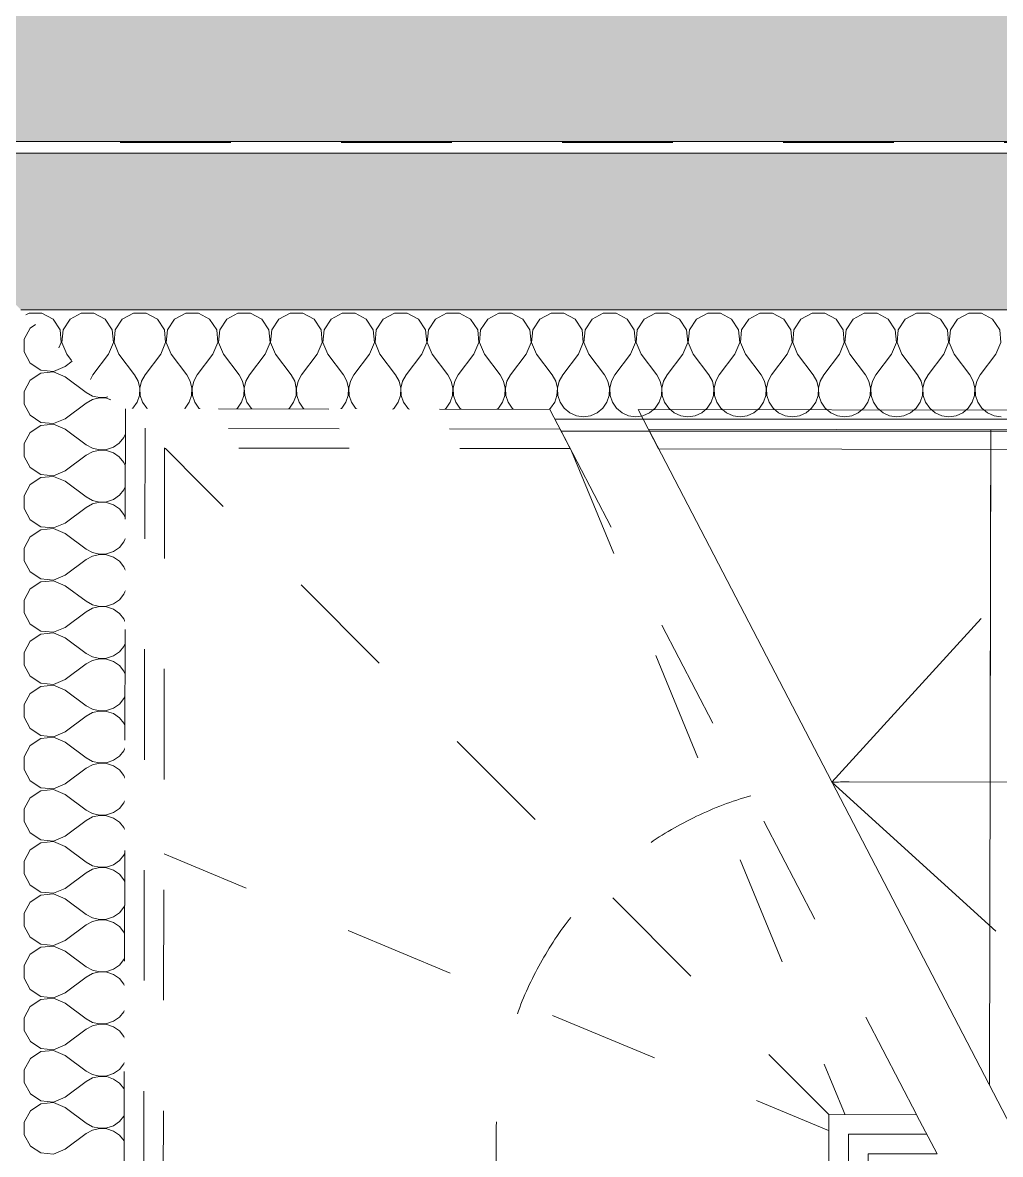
# Model space of a CAD drawing. Header units: millimetres. Extents: x 318905 to 439572, y -5133 to 105868.
# Drawn here: x 361551 to 362800, y 58149 to 59595 of the extents above; entities that cross this region are included whole.
import ezdxf

# ---------------------------------------------------------------- set-up
doc = ezdxf.new("R2010")
doc.units = ezdxf.units.MM
doc.header["$MEASUREMENT"] = 0
doc.linetypes.add('Traits', pattern=[282.222223, 141.111112, -141.111112])
doc.linetypes.add('Wipeout_Contour', pattern=[1000, 0, -1000])
for name, color, linetype, lineweight in [('2D - Dessins placés (Géomètre)_Stylo_No__2', 8, 'Continuous', 5), ('INTI_Escaliers_et_ascenseurs_Stylo_No__1', 7, 'Continuous', 5), ('Murs ext - Périphériques_Stylo_No__1', 7, 'Continuous', 5)]:
    doc.layers.add(name, color=color, linetype=linetype, lineweight=lineweight)
for name, color, linetype, lineweight, true_color in [('2D - Dessins placés (Géomètre)_Stylo_No__241', 7, 'Continuous', 5, 0x4d4d4d), ('2D - Dessins placés (Géomètre)_Stylo_No__253', 7, 'Continuous', 13, 0xb6d398), ('Murs ext - Périphériques_Stylo_No__67', 7, 'Continuous', 15, 0x6a6a6a), ('Murs ext - Périphériques_Stylo_No__87', 7, 'Continuous', 13, 0x6a6a6a)]:
    doc.layers.add(name, color=color, linetype=linetype, lineweight=lineweight, true_color=true_color)
doc.layers.add('INTI_Escaliers_et_ascenseurs', color=7, linetype='Continuous')

# ---------------------------------------------------------------- blocks, each defined once
blk = doc.blocks.new('*X19')
at = {"layer": 'Murs ext - Périphériques_Stylo_No__1', "linetype": 'Continuous'}
for p, q in [((361559.6, 59224.1), (361555.5, 59221.9)), ((361575.9, 59224.1), (361559.6, 59224.1)), ((361590.2, 59216.4), (361575.9, 59224.1)), ((361599.2, 59202.9), (361590.2, 59216.4)), ((361612, 59216.4), (361603, 59202.9)), ((361626.3, 59224.1), (361612, 59216.4)), ((361642.5, 59224.1), (361626.3, 59224.1)), ((361656.8, 59216.4), (361642.5, 59224.1)), ((361665.8, 59202.9), (361656.8, 59216.4)), ((361678.6, 59216.4), (361669.6, 59202.9)), ((361692.9, 59224.1), (361678.6, 59216.4)), ((361709.2, 59224.1), (361692.9, 59224.1)), ((361723.5, 59216.4), (361709.2, 59224.1)), ((361732.5, 59202.9), (361723.5, 59216.4)), ((361745.3, 59216.4), (361736.3, 59202.9)), ((361759.6, 59224.1), (361745.3, 59216.4)), ((361775.9, 59224.1), (361759.6, 59224.1)), ((361790.2, 59216.4), (361775.9, 59224.1)), ((361799.2, 59202.9), (361790.2, 59216.4)), ((361812, 59216.4), (361803, 59202.9)), ((361826.3, 59224.1), (361812, 59216.4)), ((361842.5, 59224.1), (361826.3, 59224.1)), ((361856.8, 59216.4), (361842.5, 59224.1)), ((361865.8, 59202.9), (361856.8, 59216.4)), ((361878.6, 59216.4), (361869.6, 59202.9)), ((361892.9, 59224.1), (361878.6, 59216.4)), ((361909.2, 59224.1), (361892.9, 59224.1)), ((361923.5, 59216.4), (361909.2, 59224.1)), ((361932.5, 59202.9), (361923.5, 59216.4)), ((361945.3, 59216.4), (361936.3, 59202.9)), ((361959.6, 59224.1), (361945.3, 59216.4)), ((361975.9, 59224.1), (361959.6, 59224.1)), ((361990.2, 59216.4), (361975.9, 59224.1)), ((361999.2, 59202.9), (361990.2, 59216.4)), ((362012, 59216.4), (362003, 59202.9)), ((362026.3, 59224.1), (362012, 59216.4)), ((362042.5, 59224.1), (362026.3, 59224.1)), ((362056.8, 59216.4), (362042.5, 59224.1)), ((362065.8, 59202.9), (362056.8, 59216.4)), ((362078.6, 59216.4), (362069.6, 59202.9)), ((362092.9, 59224.1), (362078.6, 59216.4)), ((362109.2, 59224.1), (362092.9, 59224.1)), ((362123.5, 59216.4), (362109.2, 59224.1)), ((362132.5, 59202.9), (362123.5, 59216.4)), ((362145.3, 59216.4), (362136.3, 59202.9)), ((362159.6, 59224.1), (362145.3, 59216.4)), ((362175.9, 59224.1), (362159.6, 59224.1)), ((362190.2, 59216.4), (362175.9, 59224.1)), ((362199.2, 59202.9), (362190.2, 59216.4)), ((362212, 59216.4), (362203, 59202.9)), ((362226.3, 59224.1), (362212, 59216.4)), ((362242.5, 59224.1), (362226.3, 59224.1)), ((362256.8, 59216.4), (362242.5, 59224.1)), ((362265.8, 59202.9), (362256.8, 59216.4)), ((362278.6, 59216.4), (362269.6, 59202.9)), ((362292.9, 59224.1), (362278.6, 59216.4)), ((362309.2, 59224.1), (362292.9, 59224.1)), ((362323.5, 59216.4), (362309.2, 59224.1)), ((362332.5, 59202.9), (362323.5, 59216.4)), ((362345.3, 59216.4), (362336.3, 59202.9)), ((362359.6, 59224.1), (362345.3, 59216.4)), ((362375.9, 59224.1), (362359.6, 59224.1)), ((362390.2, 59216.4), (362375.9, 59224.1)), ((362399.2, 59202.9), (362390.2, 59216.4)), ((362412, 59216.4), (362403, 59202.9)), ((362426.3, 59224.1), (362412, 59216.4)), ((362442.5, 59224.1), (362426.3, 59224.1)), ((362456.8, 59216.4), (362442.5, 59224.1)), ((362465.8, 59202.9), (362456.8, 59216.4)), ((362478.6, 59216.4), (362469.6, 59202.9)), ((362492.9, 59224.1), (362478.6, 59216.4)), ((362509.2, 59224.1), (362492.9, 59224.1)), ((362523.5, 59216.4), (362509.2, 59224.1)), ((362532.5, 59202.9), (362523.5, 59216.4)), ((362545.3, 59216.4), (362536.3, 59202.9)), ((362559.6, 59224.1), (362545.3, 59216.4)), ((362575.9, 59224.1), (362559.6, 59224.1)), ((362590.2, 59216.4), (362575.9, 59224.1)), ((362599.2, 59202.9), (362590.2, 59216.4)), ((362612, 59216.4), (362603, 59202.9)), ((362626.3, 59224.1), (362612, 59216.4)), ((362642.5, 59224.1), (362626.3, 59224.1)), ((362656.8, 59216.4), (362642.5, 59224.1)), ((362665.8, 59202.9), (362656.8, 59216.4)), ((362678.6, 59216.4), (362669.6, 59202.9)), ((362692.9, 59224.1), (362678.6, 59216.4)), ((362709.2, 59224.1), (362692.9, 59224.1)), ((362723.5, 59216.4), (362709.2, 59224.1)), ((362732.5, 59202.9), (362723.5, 59216.4)), ((362745.3, 59216.4), (362736.3, 59202.9)), ((362759.6, 59224.1), (362745.3, 59216.4)), ((362775.9, 59224.1), (362759.6, 59224.1)), ((362790.2, 59216.4), (362775.9, 59224.1)), ((362799.2, 59202.9), (362790.2, 59216.4)), ((361600.7, 59186.7), (361599.2, 59202.9)), ((361603, 59202.9), (361601.4, 59186.7)), ((361667.4, 59186.7), (361665.8, 59202.9)), ((361669.6, 59202.9), (361668.1, 59186.7)), ((361734, 59186.7), (361732.5, 59202.9)), ((361736.3, 59202.9), (361734.8, 59186.7)), ((361800.7, 59186.7), (361799.2, 59202.9)), ((361803, 59202.9), (361801.4, 59186.7)), ((361867.4, 59186.7), (361865.8, 59202.9)), ((361869.6, 59202.9), (361868.1, 59186.7)), ((361934, 59186.7), (361932.5, 59202.9)), ((361936.3, 59202.9), (361934.8, 59186.7)), ((362000.7, 59186.7), (361999.2, 59202.9)), ((362003, 59202.9), (362001.4, 59186.7)), ((362067.4, 59186.7), (362065.8, 59202.9)), ((362069.6, 59202.9), (362068.1, 59186.7)), ((362134, 59186.7), (362132.5, 59202.9)), ((362136.3, 59202.9), (362134.8, 59186.7)), ((362200.7, 59186.7), (362199.2, 59202.9)), ((362203, 59202.9), (362201.4, 59186.7)), ((362267.4, 59186.7), (362265.8, 59202.9)), ((362269.6, 59202.9), (362268.1, 59186.7)), ((362334, 59186.7), (362332.5, 59202.9)), ((362336.3, 59202.9), (362334.8, 59186.7)), ((362400.7, 59186.7), (362399.2, 59202.9)), ((362403, 59202.9), (362401.4, 59186.7)), ((362467.4, 59186.7), (362465.8, 59202.9)), ((362469.6, 59202.9), (362468.1, 59186.7)), ((362534, 59186.7), (362532.5, 59202.9)), ((362536.3, 59202.9), (362534.8, 59186.7)), ((362600.7, 59186.7), (362599.2, 59202.9)), ((362603, 59202.9), (362601.4, 59186.7)), ((362667.4, 59186.7), (362665.8, 59202.9)), ((362669.6, 59202.9), (362668.1, 59186.7)), ((362734, 59186.7), (362732.5, 59202.9)), ((362736.3, 59202.9), (362734.8, 59186.7)), ((362800.7, 59186.7), (362799.2, 59202.9)), ((361597.7, 59179.7), (361600.7, 59186.7)), ((361601.4, 59186.7), (361607.7, 59171.7)), ((361661.1, 59171.7), (361667.4, 59186.7)), ((361668.1, 59186.7), (361674.4, 59171.7)), ((361727.7, 59171.7), (361734, 59186.7)), ((361734.8, 59186.7), (361741.1, 59171.7)), ((361794.4, 59171.7), (361800.7, 59186.7)), ((361801.4, 59186.7), (361807.7, 59171.7)), ((361861.1, 59171.7), (361867.4, 59186.7)), ((361868.1, 59186.7), (361874.4, 59171.7)), ((361927.7, 59171.7), (361934, 59186.7)), ((361934.8, 59186.7), (361941.1, 59171.7)), ((361994.4, 59171.7), (362000.7, 59186.7)), ((362001.4, 59186.7), (362007.7, 59171.7)), ((362061.1, 59171.7), (362067.4, 59186.7)), ((362068.1, 59186.7), (362074.4, 59171.7)), ((362127.7, 59171.7), (362134, 59186.7)), ((362134.8, 59186.7), (362141.1, 59171.7)), ((362194.4, 59171.7), (362200.7, 59186.7)), ((362201.4, 59186.7), (362207.7, 59171.7)), ((362261.1, 59171.7), (362267.4, 59186.7)), ((362268.1, 59186.7), (362274.4, 59171.7)), ((362327.7, 59171.7), (362334, 59186.7)), ((362334.8, 59186.7), (362341.1, 59171.7)), ((362394.4, 59171.7), (362400.7, 59186.7)), ((362401.4, 59186.7), (362407.7, 59171.7)), ((362461.1, 59171.7), (362467.4, 59186.7)), ((362468.1, 59186.7), (362474.4, 59171.7)), ((362527.7, 59171.7), (362534, 59186.7)), ((362534.8, 59186.7), (362541.1, 59171.7)), ((362594.4, 59171.7), (362600.7, 59186.7)), ((362601.4, 59186.7), (362607.7, 59171.7)), ((362661.1, 59171.7), (362667.4, 59186.7)), ((362668.1, 59186.7), (362674.4, 59171.7)), ((362727.7, 59171.7), (362734, 59186.7)), ((362734.8, 59186.7), (362741.1, 59171.7)), ((362794.4, 59171.7), (362800.7, 59186.7)), ((361607.7, 59171.7), (361613.9, 59163.5)), ((361661.1, 59171.7), (361641.1, 59145.1)), ((361674.4, 59171.7), (361694.4, 59145.1)), ((361727.7, 59171.7), (361707.7, 59145.1)), ((361741.1, 59171.7), (361761.1, 59145.1)), ((361794.4, 59171.7), (361774.4, 59145.1)), ((361807.7, 59171.7), (361827.7, 59145.1)), ((361861.1, 59171.7), (361841.1, 59145.1)), ((361874.4, 59171.7), (361894.4, 59145.1)), ((361927.7, 59171.7), (361907.7, 59145.1)), ((361941.1, 59171.7), (361961.1, 59145.1)), ((361994.4, 59171.7), (361974.4, 59145.1)), ((362007.7, 59171.7), (362027.7, 59145.1)), ((362061.1, 59171.7), (362041.1, 59145.1)), ((362074.4, 59171.7), (362094.4, 59145.1)), ((362127.7, 59171.7), (362107.7, 59145.1)), ((362141.1, 59171.7), (362161.1, 59145.1)), ((362194.4, 59171.7), (362174.4, 59145.1)), ((362207.7, 59171.7), (362227.7, 59145.1)), ((362261.1, 59171.7), (362241.1, 59145.1)), ((362274.4, 59171.7), (362294.4, 59145.1)), ((362327.7, 59171.7), (362307.7, 59145.1)), ((362341.1, 59171.7), (362361.1, 59145.1)), ((362394.4, 59171.7), (362374.4, 59145.1)), ((362407.7, 59171.7), (362427.7, 59145.1)), ((362461.1, 59171.7), (362441.1, 59145.1)), ((362474.4, 59171.7), (362494.4, 59145.1)), ((362527.7, 59171.7), (362507.7, 59145.1)), ((362541.1, 59171.7), (362561.1, 59145.1)), ((362594.4, 59171.7), (362574.4, 59145.1)), ((362607.7, 59171.7), (362627.7, 59145.1)), ((362661.1, 59171.7), (362641.1, 59145.1)), ((362674.4, 59171.7), (362694.4, 59145.1)), ((362727.7, 59171.7), (362707.7, 59145.1)), ((362741.1, 59171.7), (362761.1, 59145.1)), ((362794.4, 59171.7), (362774.4, 59145.1)), ((361641.1, 59145.1), (361638, 59139.4)), ((361698.8, 59137), (361694.4, 59145.1)), ((361707.7, 59145.1), (361703.3, 59137)), ((361765.5, 59137), (361761.1, 59145.1)), ((361774.4, 59145.1), (361769.9, 59137)), ((361832.2, 59137), (361827.7, 59145.1)), ((361841.1, 59145.1), (361836.6, 59137)), ((361898.8, 59137), (361894.4, 59145.1)), ((361907.7, 59145.1), (361903.3, 59137)), ((361965.5, 59137), (361961.1, 59145.1)), ((361974.4, 59145.1), (361969.9, 59137)), ((362032.2, 59137), (362027.7, 59145.1)), ((362041.1, 59145.1), (362036.6, 59137)), ((362098.8, 59137), (362094.4, 59145.1)), ((362107.7, 59145.1), (362103.3, 59137)), ((362165.5, 59137), (362161.1, 59145.1)), ((362174.4, 59145.1), (362169.9, 59137)), ((362232.2, 59137), (362227.7, 59145.1)), ((362241.1, 59145.1), (362236.6, 59137)), ((362298.8, 59137), (362294.4, 59145.1)), ((362307.7, 59145.1), (362303.3, 59137)), ((362365.5, 59137), (362361.1, 59145.1)), ((362374.4, 59145.1), (362369.9, 59137)), ((362432.2, 59137), (362427.7, 59145.1)), ((362441.1, 59145.1), (362436.6, 59137)), ((362498.8, 59137), (362494.4, 59145.1)), ((362507.7, 59145.1), (362503.3, 59137)), ((362565.5, 59137), (362561.1, 59145.1)), ((362574.4, 59145.1), (362569.9, 59137)), ((362632.2, 59137), (362627.7, 59145.1)), ((362641.1, 59145.1), (362636.6, 59137)), ((362698.8, 59137), (362694.4, 59145.1)), ((362707.7, 59145.1), (362703.3, 59137)), ((362765.5, 59137), (362761.1, 59145.1)), ((362774.4, 59145.1), (362769.9, 59137)), ((361700.9, 59128.1), (361698.8, 59137)), ((361703.3, 59137), (361701.2, 59128.1)), ((361767.6, 59128.1), (361765.5, 59137)), ((361769.9, 59137), (361767.9, 59128.1)), ((361834.3, 59128.1), (361832.2, 59137)), ((361836.6, 59137), (361834.5, 59128.1)), ((361900.9, 59128.1), (361898.8, 59137)), ((361903.3, 59137), (361901.2, 59128.1)), ((361967.6, 59128.1), (361965.5, 59137)), ((361969.9, 59137), (361967.9, 59128.1)), ((362034.3, 59128.1), (362032.2, 59137)), ((362036.6, 59137), (362034.5, 59128.1)), ((362100.9, 59128.1), (362098.8, 59137)), ((362103.3, 59137), (362101.2, 59128.1)), ((362167.6, 59128.1), (362165.5, 59137)), ((362169.9, 59137), (362167.9, 59128.1)), ((362234.3, 59128.1), (362232.2, 59137)), ((362236.6, 59137), (362234.5, 59128.1)), ((362300.9, 59128.1), (362298.8, 59137)), ((362303.3, 59137), (362301.2, 59128.1)), ((362367.6, 59128.1), (362365.5, 59137)), ((362369.9, 59137), (362367.9, 59128.1)), ((362434.3, 59128.1), (362432.2, 59137)), ((362436.6, 59137), (362434.5, 59128.1)), ((362500.9, 59128.1), (362498.8, 59137)), ((362503.3, 59137), (362501.2, 59128.1)), ((362567.6, 59128.1), (362565.5, 59137)), ((362569.9, 59137), (362567.9, 59128.1)), ((362634.3, 59128.1), (362632.2, 59137)), ((362636.6, 59137), (362634.5, 59128.1)), ((362700.9, 59128.1), (362698.8, 59137)), ((362703.3, 59137), (362701.2, 59128.1)), ((362767.6, 59128.1), (362765.5, 59137)), ((362769.9, 59137), (362767.9, 59128.1)), ((361697.5, 59110.1), (361700.5, 59118.9)), ((361700.5, 59118.9), (361700.9, 59128.1)), ((361701.2, 59128.1), (361701.6, 59118.9)), ((361701.6, 59118.9), (361704.6, 59110.1)), ((361764.2, 59110.1), (361767.2, 59118.9)), ((361767.2, 59118.9), (361767.6, 59128.1)), ((361767.9, 59128.1), (361768.3, 59118.9)), ((361768.3, 59118.9), (361771.3, 59110.1)), ((361830.9, 59110.1), (361833.8, 59118.9)), ((361833.8, 59118.9), (361834.3, 59128.1)), ((361834.5, 59128.1), (361835, 59118.9)), ((361835, 59118.9), (361837.9, 59110.1)), ((361897.5, 59110.1), (361900.5, 59118.9)), ((361900.5, 59118.9), (361900.9, 59128.1)), ((361901.2, 59128.1), (361901.6, 59118.9)), ((361901.6, 59118.9), (361904.6, 59110.1)), ((361964.2, 59110.1), (361967.2, 59118.9)), ((361967.2, 59118.9), (361967.6, 59128.1)), ((361967.9, 59128.1), (361968.3, 59118.9)), ((361968.3, 59118.9), (361971.3, 59110.1)), ((362030.9, 59110.1), (362033.8, 59118.9)), ((362033.8, 59118.9), (362034.3, 59128.1)), ((362034.5, 59128.1), (362035, 59118.9)), ((362035, 59118.9), (362037.9, 59110.1)), ((362097.5, 59110.1), (362100.5, 59118.9)), ((362100.5, 59118.9), (362100.9, 59128.1)), ((362101.2, 59128.1), (362101.6, 59118.9)), ((362101.6, 59118.9), (362104.6, 59110.1)), ((362164.2, 59110.1), (362167.2, 59118.9)), ((362167.2, 59118.9), (362167.6, 59128.1)), ((362167.9, 59128.1), (362168.3, 59118.9)), ((362168.3, 59118.9), (362171.3, 59110.1)), ((362230.9, 59110.1), (362233.8, 59118.9)), ((362233.8, 59118.9), (362234.3, 59128.1)), ((362234.5, 59128.1), (362235, 59118.9)), ((362235, 59118.9), (362237.9, 59110.1)), ((362297.5, 59110.1), (362300.5, 59118.9)), ((362300.5, 59118.9), (362300.9, 59128.1)), ((362301.2, 59128.1), (362301.6, 59118.9)), ((362301.6, 59118.9), (362304.6, 59110.1)), ((362364.2, 59110.1), (362367.2, 59118.9)), ((362367.2, 59118.9), (362367.6, 59128.1)), ((362367.9, 59128.1), (362368.3, 59118.9)), ((362368.3, 59118.9), (362371.3, 59110.1)), ((362430.9, 59110.1), (362433.8, 59118.9)), ((362433.8, 59118.9), (362434.3, 59128.1)), ((362434.5, 59128.1), (362435, 59118.9)), ((362435, 59118.9), (362437.9, 59110.1)), ((362497.5, 59110.1), (362500.5, 59118.9)), ((362500.5, 59118.9), (362500.9, 59128.1)), ((362501.2, 59128.1), (362501.6, 59118.9)), ((362501.6, 59118.9), (362504.6, 59110.1)), ((362564.2, 59110.1), (362567.2, 59118.9)), ((362567.2, 59118.9), (362567.6, 59128.1)), ((362567.9, 59128.1), (362568.3, 59118.9)), ((362568.3, 59118.9), (362571.3, 59110.1)), ((362630.9, 59110.1), (362633.8, 59118.9)), ((362633.8, 59118.9), (362634.3, 59128.1)), ((362634.5, 59128.1), (362635, 59118.9)), ((362635, 59118.9), (362637.9, 59110.1)), ((362697.5, 59110.1), (362700.5, 59118.9)), ((362700.5, 59118.9), (362700.9, 59128.1)), ((362701.2, 59128.1), (362701.6, 59118.9)), ((362701.6, 59118.9), (362704.6, 59110.1)), ((362764.2, 59110.1), (362767.2, 59118.9)), ((362767.2, 59118.9), (362767.6, 59128.1)), ((362767.9, 59128.1), (362768.3, 59118.9)), ((362768.3, 59118.9), (362771.3, 59110.1)), ((361685.3, 59096.7), (361692.3, 59102.6)), ((361692.3, 59102.6), (361697.5, 59110.1)), ((361704.6, 59110.1), (361709.8, 59102.6)), ((361709.8, 59102.6), (361716.9, 59096.7)), ((361751.9, 59096.7), (361759, 59102.6)), ((361759, 59102.6), (361764.2, 59110.1)), ((361771.3, 59110.1), (361776.5, 59102.6)), ((361776.5, 59102.6), (361783.5, 59096.7)), ((361818.6, 59096.7), (361825.7, 59102.6)), ((361825.7, 59102.6), (361830.9, 59110.1)), ((361837.9, 59110.1), (361843.1, 59102.6)), ((361843.1, 59102.6), (361850.2, 59096.7)), ((361885.3, 59096.7), (361892.3, 59102.6)), ((361892.3, 59102.6), (361897.5, 59110.1)), ((361904.6, 59110.1), (361909.8, 59102.6)), ((361909.8, 59102.6), (361916.9, 59096.7)), ((361951.9, 59096.7), (361959, 59102.6)), ((361959, 59102.6), (361964.2, 59110.1)), ((361971.3, 59110.1), (361976.5, 59102.6)), ((361976.5, 59102.6), (361983.5, 59096.7)), ((362018.6, 59096.7), (362025.7, 59102.6)), ((362025.7, 59102.6), (362030.9, 59110.1)), ((362037.9, 59110.1), (362043.1, 59102.6)), ((362043.1, 59102.6), (362050.2, 59096.7)), ((362085.3, 59096.7), (362092.3, 59102.6)), ((362092.3, 59102.6), (362097.5, 59110.1)), ((362104.6, 59110.1), (362109.8, 59102.6)), ((362109.8, 59102.6), (362116.9, 59096.7)), ((362151.9, 59096.7), (362159, 59102.6)), ((362159, 59102.6), (362164.2, 59110.1)), ((362171.3, 59110.1), (362176.5, 59102.6)), ((362176.5, 59102.6), (362183.5, 59096.7)), ((362218.6, 59096.7), (362225.7, 59102.6)), ((362225.7, 59102.6), (362230.9, 59110.1)), ((362237.9, 59110.1), (362243.1, 59102.6)), ((362243.1, 59102.6), (362250.2, 59096.7)), ((362285.3, 59096.7), (362292.3, 59102.6)), ((362292.3, 59102.6), (362297.5, 59110.1)), ((362304.6, 59110.1), (362309.8, 59102.6)), ((362309.8, 59102.6), (362316.9, 59096.7)), ((362351.9, 59096.7), (362359, 59102.6)), ((362359, 59102.6), (362364.2, 59110.1)), ((362371.3, 59110.1), (362376.5, 59102.6)), ((362376.5, 59102.6), (362383.5, 59096.7)), ((362418.6, 59096.7), (362425.7, 59102.6)), ((362425.7, 59102.6), (362430.9, 59110.1)), ((362437.9, 59110.1), (362443.1, 59102.6)), ((362443.1, 59102.6), (362450.2, 59096.7)), ((362485.3, 59096.7), (362492.3, 59102.6)), ((362492.3, 59102.6), (362497.5, 59110.1)), ((362504.6, 59110.1), (362509.8, 59102.6)), ((362509.8, 59102.6), (362516.9, 59096.7)), ((362551.9, 59096.7), (362559, 59102.6)), ((362559, 59102.6), (362564.2, 59110.1)), ((362571.3, 59110.1), (362576.5, 59102.6)), ((362576.5, 59102.6), (362583.5, 59096.7)), ((362618.6, 59096.7), (362625.7, 59102.6)), ((362625.7, 59102.6), (362630.9, 59110.1)), ((362637.9, 59110.1), (362643.1, 59102.6)), ((362643.1, 59102.6), (362650.2, 59096.7)), ((362685.3, 59096.7), (362692.3, 59102.6)), ((362692.3, 59102.6), (362697.5, 59110.1)), ((362704.6, 59110.1), (362709.8, 59102.6)), ((362709.8, 59102.6), (362716.9, 59096.7)), ((362751.9, 59096.7), (362759, 59102.6)), ((362759, 59102.6), (362764.2, 59110.1)), ((362771.3, 59110.1), (362776.5, 59102.6)), ((362776.5, 59102.6), (362783.5, 59096.7)), ((361682.1, 59095.3), (361685.3, 59096.7)), ((361716.9, 59096.7), (361725.3, 59093)), ((361725.3, 59093), (361734.4, 59091.7)), ((361734.4, 59091.7), (361743.5, 59093)), ((361743.5, 59093), (361751.9, 59096.7)), ((361783.5, 59096.7), (361792, 59093)), ((361792, 59093), (361801.1, 59091.7)), ((361801.1, 59091.7), (361810.2, 59093)), ((361810.2, 59093), (361818.6, 59096.7)), ((361850.2, 59096.7), (361858.6, 59093)), ((361858.6, 59093), (361867.7, 59091.7)), ((361867.7, 59091.7), (361876.8, 59093)), ((361876.8, 59093), (361885.3, 59096.7)), ((361916.9, 59096.7), (361925.3, 59093)), ((361925.3, 59093), (361934.4, 59091.7)), ((361934.4, 59091.7), (361943.5, 59093)), ((361943.5, 59093), (361951.9, 59096.7)), ((361983.5, 59096.7), (361992, 59093)), ((361992, 59093), (362001.1, 59091.7)), ((362001.1, 59091.7), (362010.2, 59093)), ((362010.2, 59093), (362018.6, 59096.7)), ((362050.2, 59096.7), (362058.6, 59093)), ((362058.6, 59093), (362067.7, 59091.7)), ((362067.7, 59091.7), (362076.8, 59093)), ((362076.8, 59093), (362085.3, 59096.7)), ((362116.9, 59096.7), (362125.3, 59093)), ((362125.3, 59093), (362134.4, 59091.7)), ((362134.4, 59091.7), (362143.5, 59093)), ((362143.5, 59093), (362151.9, 59096.7)), ((362183.5, 59096.7), (362192, 59093)), ((362192, 59093), (362201.1, 59091.7)), ((362201.1, 59091.7), (362210.2, 59093)), ((362210.2, 59093), (362218.6, 59096.7)), ((362250.2, 59096.7), (362258.6, 59093)), ((362258.6, 59093), (362267.7, 59091.7)), ((362267.7, 59091.7), (362276.8, 59093)), ((362276.8, 59093), (362285.3, 59096.7)), ((362316.9, 59096.7), (362325.3, 59093)), ((362325.3, 59093), (362334.4, 59091.7)), ((362334.4, 59091.7), (362343.5, 59093)), ((362343.5, 59093), (362351.9, 59096.7)), ((362383.5, 59096.7), (362392, 59093)), ((362392, 59093), (362401.1, 59091.7)), ((362401.1, 59091.7), (362410.2, 59093)), ((362410.2, 59093), (362418.6, 59096.7)), ((362450.2, 59096.7), (362458.6, 59093)), ((362458.6, 59093), (362467.7, 59091.7)), ((362467.7, 59091.7), (362476.8, 59093)), ((362476.8, 59093), (362485.3, 59096.7)), ((362516.9, 59096.7), (362525.3, 59093)), ((362525.3, 59093), (362534.4, 59091.7)), ((362534.4, 59091.7), (362543.5, 59093)), ((362543.5, 59093), (362551.9, 59096.7)), ((362583.5, 59096.7), (362592, 59093)), ((362592, 59093), (362601.1, 59091.7)), ((362601.1, 59091.7), (362610.2, 59093)), ((362610.2, 59093), (362618.6, 59096.7)), ((362650.2, 59096.7), (362658.6, 59093)), ((362658.6, 59093), (362667.7, 59091.7)), ((362667.7, 59091.7), (362676.8, 59093)), ((362676.8, 59093), (362685.3, 59096.7)), ((362716.9, 59096.7), (362725.3, 59093)), ((362725.3, 59093), (362734.4, 59091.7)), ((362734.4, 59091.7), (362743.5, 59093)), ((362743.5, 59093), (362751.9, 59096.7)), ((362783.5, 59096.7), (362792, 59093)), ((362792, 59093), (362801.1, 59091.7))]:
    blk.add_line(p, q, dxfattribs=at)
blk = doc.blocks.new('Hachure_7', base_point=(0, 4000))
at = {"layer": 'Murs ext - Périphériques_Stylo_No__1', "linetype": 'Continuous'}
blk.add_blockref('*X19', (0, 0), dxfattribs=at)
blk = doc.blocks.new('*X23')
at = {"layer": 'Murs ext - Périphériques_Stylo_No__1', "linetype": 'Continuous'}
for p, q in [((361561, 59205), (361553.3, 59190.7)), ((361567.8, 59209.5), (361561, 59205)), ((361553.3, 59190.7), (361553.3, 59174.5)), ((361553.3, 59174.5), (361561, 59160.1)), ((361561, 59160.1), (361574.5, 59151.2)), ((361605.7, 59155.9), (361614.7, 59162.7)), ((361574.5, 59147.3), (361561, 59138.3)), ((361574.5, 59151.2), (361590.7, 59149.6)), ((361590.7, 59148.9), (361574.5, 59147.3)), ((361590.7, 59149.6), (361605.7, 59155.9)), ((361605.7, 59142.6), (361590.7, 59148.9)), ((361561, 59138.3), (361553.3, 59124)), ((361605.7, 59142.6), (361632.3, 59122.6)), ((361553.3, 59124), (361553.4, 59107.8)), ((361632.3, 59122.6), (361640.4, 59118.1)), ((361640.4, 59118.1), (361649.4, 59116.1)), ((361649.4, 59115.8), (361640.4, 59113.7)), ((361649.4, 59116.1), (361658.5, 59116.5)), ((361658.5, 59115.3), (361649.4, 59115.8)), ((361658.5, 59116.5), (361660.3, 59117.1)), ((361663.9, 59113.5), (361658.5, 59115.3)), ((361553.4, 59107.8), (361561, 59093.5)), ((361605.7, 59089.2), (361632.3, 59109.2)), ((361640.4, 59113.7), (361632.3, 59109.2)), ((361561, 59093.5), (361574.5, 59084.5)), ((361590.7, 59083), (361605.7, 59089.2)), ((361684.4, 59091.7), (361683.4, 59094)), ((361685.7, 59082.6), (361684.4, 59091.7)), ((361561, 59071.7), (361553.4, 59057.4)), ((361574.5, 59080.7), (361561, 59071.7)), ((361574.5, 59084.5), (361590.7, 59083)), ((361590.7, 59082.2), (361574.5, 59080.7)), ((361605.7, 59075.9), (361590.7, 59082.2)), ((361605.7, 59075.9), (361632.4, 59055.9)), ((361680.7, 59065.1), (361684.4, 59073.5)), ((361684.4, 59073.5), (361685.7, 59082.6)), ((361553.4, 59057.4), (361553.4, 59041.1)), ((361667.3, 59052.8), (361674.8, 59058)), ((361674.8, 59058), (361680.7, 59065.1)), ((361605.7, 59022.6), (361632.4, 59042.6)), ((361632.4, 59055.9), (361640.4, 59051.5)), ((361640.4, 59047), (361632.4, 59042.6)), ((361640.4, 59051.5), (361649.4, 59049.4)), ((361649.4, 59049.1), (361640.4, 59047)), ((361649.4, 59049.4), (361658.5, 59049.8)), ((361658.5, 59048.7), (361649.4, 59049.1)), ((361658.5, 59049.8), (361667.3, 59052.8)), ((361667.3, 59045.7), (361658.5, 59048.7)), ((361674.8, 59040.5), (361667.3, 59045.7)), ((361553.4, 59041.1), (361561, 59026.8)), ((361680.7, 59033.4), (361674.8, 59040.5)), ((361684.4, 59025), (361680.7, 59033.4)), ((361561, 59026.8), (361574.6, 59017.8)), ((361574.6, 59014), (361561, 59005)), ((361574.6, 59017.8), (361590.7, 59016.3)), ((361590.7, 59015.5), (361574.6, 59014)), ((361590.7, 59016.3), (361605.7, 59022.6)), ((361605.7, 59009.2), (361590.7, 59015.5)), ((361685.7, 59015.9), (361684.4, 59025)), ((361684.4, 59006.8), (361685.7, 59015.9)), ((361561, 59005), (361553.4, 58990.7)), ((361605.7, 59009.2), (361632.4, 58989.2)), ((361680.7, 58998.4), (361684.4, 59006.8)), ((361553.4, 58990.7), (361553.4, 58974.5)), ((361632.4, 58989.2), (361640.4, 58984.8)), ((361640.4, 58984.8), (361649.4, 58982.7)), ((361658.6, 58983.2), (361667.3, 58986.1)), ((361667.3, 58986.1), (361674.9, 58991.3)), ((361674.9, 58991.3), (361680.7, 58998.4)), ((361553.4, 58974.5), (361561, 58960.1)), ((361605.7, 58955.9), (361632.4, 58975.9)), ((361640.4, 58980.4), (361632.4, 58975.9)), ((361649.4, 58982.5), (361640.4, 58980.4)), ((361649.4, 58982.7), (361658.6, 58983.2)), ((361658.6, 58982), (361649.4, 58982.5)), ((361667.3, 58979.1), (361658.6, 58982)), ((361674.9, 58973.9), (361667.3, 58979.1)), ((361680.7, 58966.8), (361674.9, 58973.9)), ((361561, 58960.1), (361574.6, 58951.2)), ((361590.7, 58949.6), (361605.7, 58955.9)), ((361684.4, 58958.4), (361680.7, 58966.8)), ((361685.7, 58949.3), (361684.4, 58958.4)), ((361574.6, 58947.3), (361561.1, 58938.3)), ((361574.6, 58951.2), (361590.7, 58949.6)), ((361590.7, 58948.9), (361574.6, 58947.3)), ((361605.7, 58942.6), (361590.7, 58948.9)), ((361605.7, 58942.6), (361632.4, 58922.6)), ((361684.4, 58940.1), (361685.7, 58949.3)), ((361561.1, 58938.3), (361553.4, 58924)), ((361674.9, 58924.7), (361680.7, 58931.7)), ((361680.7, 58931.7), (361684.4, 58940.1)), ((361553.4, 58924), (361553.4, 58907.8)), ((361632.4, 58922.6), (361640.4, 58918.1)), ((361640.4, 58913.7), (361632.4, 58909.2)), ((361640.4, 58918.1), (361649.4, 58916.1)), ((361649.4, 58915.8), (361640.4, 58913.7)), ((361649.4, 58916.1), (361658.6, 58916.5)), ((361658.6, 58915.3), (361649.4, 58915.8)), ((361658.6, 58916.5), (361667.3, 58919.4)), ((361667.3, 58912.4), (361658.6, 58915.3)), ((361667.3, 58919.4), (361674.9, 58924.7)), ((361674.9, 58907.2), (361667.3, 58912.4)), ((361553.4, 58907.8), (361561.1, 58893.5)), ((361605.7, 58889.2), (361632.4, 58909.2)), ((361680.7, 58900.1), (361674.9, 58907.2)), ((361684.4, 58891.7), (361680.7, 58900.1)), ((361561.1, 58893.5), (361574.6, 58884.5)), ((361574.6, 58884.5), (361590.7, 58883)), ((361590.7, 58883), (361605.7, 58889.2)), ((361685.7, 58882.6), (361684.4, 58891.7)), ((361561.1, 58871.7), (361553.4, 58857.4)), ((361574.6, 58880.7), (361561.1, 58871.7)), ((361590.7, 58882.2), (361574.6, 58880.7)), ((361605.7, 58875.9), (361590.7, 58882.2)), ((361605.7, 58875.9), (361632.4, 58855.9)), ((361680.7, 58865.1), (361684.5, 58873.5)), ((361684.5, 58873.5), (361685.7, 58882.6)), ((361553.4, 58857.4), (361553.4, 58841.1)), ((361632.4, 58855.9), (361640.4, 58851.5)), ((361667.3, 58852.8), (361674.9, 58858)), ((361674.9, 58858), (361680.7, 58865.1)), ((361553.4, 58841.1), (361561.1, 58826.8)), ((361605.7, 58822.6), (361632.4, 58842.6)), ((361640.4, 58847), (361632.4, 58842.6)), ((361640.4, 58851.5), (361649.4, 58849.4)), ((361649.4, 58849.1), (361640.4, 58847)), ((361649.4, 58849.4), (361658.6, 58849.8)), ((361658.6, 58848.7), (361649.4, 58849.1)), ((361658.6, 58849.8), (361667.3, 58852.8)), ((361667.3, 58845.7), (361658.6, 58848.7)), ((361674.9, 58840.5), (361667.3, 58845.7)), ((361680.7, 58833.4), (361674.9, 58840.5)), ((361561.1, 58826.8), (361574.6, 58817.8)), ((361684.5, 58825), (361680.7, 58833.4)), ((361685.7, 58815.9), (361684.5, 58825)), ((361574.6, 58814), (361561.1, 58805)), ((361574.6, 58817.8), (361590.8, 58816.3)), ((361590.8, 58815.5), (361574.6, 58814)), ((361590.8, 58816.3), (361605.7, 58822.6)), ((361605.7, 58809.2), (361590.8, 58815.5)), ((361684.5, 58806.8), (361685.7, 58815.9)), ((361561.1, 58805), (361553.4, 58790.7)), ((361605.7, 58809.2), (361632.4, 58789.2)), ((361674.9, 58791.3), (361680.8, 58798.4)), ((361680.8, 58798.4), (361684.5, 58806.8)), ((361553.4, 58790.7), (361553.4, 58774.5)), ((361632.4, 58789.2), (361640.4, 58784.8)), ((361640.4, 58784.8), (361649.4, 58782.7)), ((361649.4, 58782.5), (361640.4, 58780.4)), ((361649.4, 58782.7), (361658.6, 58783.2)), ((361658.6, 58782), (361649.4, 58782.5)), ((361658.6, 58783.2), (361667.3, 58786.1)), ((361667.3, 58779.1), (361658.6, 58782)), ((361667.3, 58786.1), (361674.9, 58791.3)), ((361553.4, 58774.5), (361561.1, 58760.1)), ((361605.7, 58755.9), (361632.4, 58775.9)), ((361640.4, 58780.4), (361632.4, 58775.9)), ((361674.9, 58773.9), (361667.3, 58779.1)), ((361680.8, 58766.8), (361674.9, 58773.9)), ((361561.1, 58760.1), (361574.6, 58751.2)), ((361590.8, 58749.6), (361605.7, 58755.9)), ((361684.5, 58758.4), (361680.8, 58766.8)), ((361685.7, 58749.3), (361684.5, 58758.4)), ((361561.1, 58738.3), (361553.4, 58724)), ((361574.6, 58747.3), (361561.1, 58738.3)), ((361574.6, 58751.2), (361590.8, 58749.6)), ((361590.8, 58748.9), (361574.6, 58747.3)), ((361605.7, 58742.6), (361590.8, 58748.9)), ((361605.7, 58742.6), (361632.4, 58722.6)), ((361680.8, 58731.7), (361684.5, 58740.1)), ((361684.5, 58740.1), (361685.7, 58749.3)), ((361553.4, 58724), (361553.4, 58707.8)), ((361667.3, 58719.4), (361674.9, 58724.7)), ((361674.9, 58724.7), (361680.8, 58731.7)), ((361632.4, 58722.6), (361640.5, 58718.1)), ((361640.5, 58713.7), (361632.4, 58709.2)), ((361640.5, 58718.1), (361649.4, 58716.1)), ((361649.4, 58715.8), (361640.5, 58713.7)), ((361649.4, 58716.1), (361658.6, 58716.5)), ((361658.6, 58715.3), (361649.4, 58715.8)), ((361658.6, 58716.5), (361667.3, 58719.4)), ((361667.3, 58712.4), (361658.6, 58715.3)), ((361674.9, 58707.2), (361667.3, 58712.4)), ((361553.4, 58707.8), (361561.1, 58693.5)), ((361605.7, 58689.2), (361632.4, 58709.2)), ((361680.8, 58700.1), (361674.9, 58707.2)), ((361684.5, 58691.7), (361680.8, 58700.1)), ((361561.1, 58693.5), (361574.6, 58684.5)), ((361574.6, 58680.7), (361561.1, 58671.7)), ((361574.6, 58684.5), (361590.8, 58683)), ((361590.8, 58682.2), (361574.6, 58680.7)), ((361590.8, 58683), (361605.7, 58689.2)), ((361605.8, 58675.9), (361590.8, 58682.2)), ((361685.7, 58682.6), (361684.5, 58691.7)), ((361684.5, 58673.5), (361685.7, 58682.6)), ((361561.1, 58671.7), (361553.4, 58657.4)), ((361605.8, 58675.9), (361632.4, 58655.9)), ((361680.8, 58665.1), (361684.5, 58673.5)), ((361553.4, 58657.4), (361553.4, 58641.1)), ((361632.4, 58655.9), (361640.5, 58651.5)), ((361658.6, 58649.8), (361667.3, 58652.8)), ((361667.3, 58652.8), (361674.9, 58658)), ((361674.9, 58658), (361680.8, 58665.1)), ((361553.4, 58641.1), (361561.1, 58626.8)), ((361605.8, 58622.6), (361632.4, 58642.6)), ((361640.5, 58647), (361632.4, 58642.6)), ((361640.5, 58651.5), (361649.4, 58649.4)), ((361649.4, 58649.1), (361640.5, 58647)), ((361649.4, 58649.4), (361658.6, 58649.8)), ((361658.6, 58648.7), (361649.4, 58649.1)), ((361667.3, 58645.7), (361658.6, 58648.7)), ((361674.9, 58640.5), (361667.3, 58645.7)), ((361680.8, 58633.4), (361674.9, 58640.5)), ((361561.1, 58626.8), (361574.6, 58617.8)), ((361590.8, 58616.3), (361605.8, 58622.6)), ((361684.5, 58625), (361680.8, 58633.4)), ((361685.8, 58615.9), (361684.5, 58625)), ((361574.6, 58614), (361561.1, 58605)), ((361574.6, 58617.8), (361590.8, 58616.3)), ((361590.8, 58615.5), (361574.6, 58614)), ((361605.8, 58609.2), (361590.8, 58615.5)), ((361605.8, 58609.2), (361632.4, 58589.2)), ((361684.5, 58606.8), (361685.8, 58615.9)), ((361561.1, 58605), (361553.4, 58590.7)), ((361674.9, 58591.3), (361680.8, 58598.4)), ((361680.8, 58598.4), (361684.5, 58606.8)), ((361553.4, 58590.7), (361553.4, 58574.5)), ((361632.4, 58589.2), (361640.5, 58584.8)), ((361640.5, 58580.4), (361632.4, 58575.9)), ((361640.5, 58584.8), (361649.4, 58582.7)), ((361649.4, 58582.5), (361640.5, 58580.4)), ((361649.4, 58582.7), (361658.6, 58583.2)), ((361658.6, 58582), (361649.4, 58582.5)), ((361658.6, 58583.2), (361667.3, 58586.1)), ((361667.3, 58579.1), (361658.6, 58582)), ((361667.3, 58586.1), (361674.9, 58591.3)), ((361553.4, 58574.5), (361561.1, 58560.1)), ((361605.8, 58555.9), (361632.4, 58575.9)), ((361674.9, 58573.9), (361667.3, 58579.1)), ((361680.8, 58566.8), (361674.9, 58573.9)), ((361684.5, 58558.4), (361680.8, 58566.8)), ((361561.1, 58560.1), (361574.6, 58551.2)), ((361574.6, 58551.2), (361590.8, 58549.6)), ((361590.8, 58549.6), (361605.8, 58555.9)), ((361685.8, 58549.3), (361684.5, 58558.4)), ((361561.1, 58538.3), (361553.4, 58524)), ((361574.6, 58547.3), (361561.1, 58538.3)), ((361590.8, 58548.9), (361574.6, 58547.3)), ((361605.8, 58542.6), (361590.8, 58548.9)), ((361605.8, 58542.6), (361632.4, 58522.6)), ((361680.8, 58531.7), (361684.5, 58540.1)), ((361684.5, 58540.1), (361685.8, 58549.3)), ((361553.4, 58524), (361553.4, 58507.8)), ((361632.4, 58522.6), (361640.5, 58518.1)), ((361667.3, 58519.4), (361674.9, 58524.7)), ((361674.9, 58524.7), (361680.8, 58531.7)), ((361553.4, 58507.8), (361561.1, 58493.5)), ((361605.8, 58489.2), (361632.4, 58509.2)), ((361640.5, 58513.7), (361632.4, 58509.2)), ((361640.5, 58518.1), (361649.4, 58516.1)), ((361649.4, 58515.8), (361640.5, 58513.7)), ((361649.4, 58516.1), (361658.6, 58516.5)), ((361658.6, 58515.3), (361649.4, 58515.8)), ((361658.6, 58516.5), (361667.3, 58519.4)), ((361667.4, 58512.4), (361658.6, 58515.3)), ((361674.9, 58507.2), (361667.4, 58512.4)), ((361680.8, 58500.1), (361674.9, 58507.2)), ((361561.1, 58493.5), (361574.6, 58484.5)), ((361684.5, 58491.7), (361680.8, 58500.1)), ((361574.6, 58480.7), (361561.1, 58471.7)), ((361574.6, 58484.5), (361590.8, 58483)), ((361590.8, 58482.2), (361574.6, 58480.7)), ((361590.8, 58483), (361605.8, 58489.2)), ((361605.8, 58475.9), (361590.8, 58482.2)), ((361685.8, 58482.6), (361684.5, 58491.7)), ((361684.5, 58473.5), (361685.8, 58482.6)), ((361561.1, 58471.7), (361553.5, 58457.4)), ((361605.8, 58475.9), (361632.5, 58455.9)), ((361674.9, 58458), (361680.8, 58465.1)), ((361680.8, 58465.1), (361684.5, 58473.5)), ((361553.5, 58457.4), (361553.5, 58441.1)), ((361632.5, 58455.9), (361640.5, 58451.5)), ((361640.5, 58451.5), (361649.5, 58449.4)), ((361649.5, 58449.1), (361640.5, 58447)), ((361649.5, 58449.4), (361658.6, 58449.8)), ((361658.6, 58448.7), (361649.5, 58449.1)), ((361658.6, 58449.8), (361667.4, 58452.8)), ((361667.4, 58452.8), (361674.9, 58458)), ((361553.5, 58441.1), (361561.1, 58426.8)), ((361605.8, 58422.6), (361632.5, 58442.6)), ((361640.5, 58447), (361632.5, 58442.6)), ((361667.4, 58445.7), (361658.6, 58448.7)), ((361674.9, 58440.5), (361667.4, 58445.7)), ((361680.8, 58433.4), (361674.9, 58440.5)), ((361561.1, 58426.8), (361574.7, 58417.8)), ((361590.8, 58416.3), (361605.8, 58422.6)), ((361684.5, 58425), (361680.8, 58433.4)), ((361685.8, 58415.9), (361684.5, 58425)), ((361574.7, 58414), (361561.1, 58405)), ((361574.7, 58417.8), (361590.8, 58416.3)), ((361590.8, 58415.5), (361574.7, 58414)), ((361605.8, 58409.2), (361590.8, 58415.5)), ((361605.8, 58409.2), (361632.5, 58389.2)), ((361680.8, 58398.4), (361684.5, 58406.8)), ((361684.5, 58406.8), (361685.8, 58415.9)), ((361561.1, 58405), (361553.5, 58390.7)), ((361667.4, 58386.1), (361675, 58391.3)), ((361675, 58391.3), (361680.8, 58398.4)), ((361553.5, 58390.7), (361553.5, 58374.5)), ((361632.5, 58389.2), (361640.5, 58384.8)), ((361640.5, 58380.4), (361632.5, 58375.9)), ((361640.5, 58384.8), (361649.5, 58382.7)), ((361649.5, 58382.5), (361640.5, 58380.4)), ((361649.5, 58382.7), (361658.7, 58383.2)), ((361658.7, 58382), (361649.5, 58382.5)), ((361658.7, 58383.2), (361667.4, 58386.1)), ((361667.4, 58379.1), (361658.7, 58382)), ((361675, 58373.9), (361667.4, 58379.1)), ((361553.5, 58374.5), (361561.1, 58360.1)), ((361605.8, 58355.9), (361632.5, 58375.9)), ((361680.8, 58366.8), (361675, 58373.9)), ((361684.5, 58358.4), (361680.8, 58366.8)), ((361561.1, 58360.1), (361574.7, 58351.2)), ((361574.7, 58351.2), (361590.8, 58349.6)), ((361590.8, 58348.9), (361574.7, 58347.3)), ((361590.8, 58349.6), (361605.8, 58355.9)), ((361605.8, 58342.6), (361590.8, 58348.9)), ((361685.8, 58349.3), (361684.5, 58358.4)), ((361684.5, 58340.1), (361685.8, 58349.3)), ((361561.1, 58338.3), (361553.5, 58324)), ((361574.7, 58347.3), (361561.1, 58338.3)), ((361605.8, 58342.6), (361632.5, 58322.6)), ((361680.8, 58331.7), (361684.5, 58340.1)), ((361553.5, 58324), (361553.5, 58307.8)), ((361632.5, 58322.6), (361640.5, 58318.1)), ((361658.7, 58316.5), (361667.4, 58319.4)), ((361667.4, 58319.4), (361675, 58324.7)), ((361675, 58324.7), (361680.8, 58331.7)), ((361553.5, 58307.8), (361561.2, 58293.5)), ((361605.8, 58289.2), (361632.5, 58309.2)), ((361640.5, 58313.7), (361632.5, 58309.2)), ((361640.5, 58318.1), (361649.5, 58316.1)), ((361649.5, 58315.8), (361640.5, 58313.7)), ((361649.5, 58316.1), (361658.7, 58316.5)), ((361658.7, 58315.3), (361649.5, 58315.8)), ((361667.4, 58312.4), (361658.7, 58315.3)), ((361675, 58307.2), (361667.4, 58312.4)), ((361680.8, 58300.1), (361675, 58307.2)), ((361561.2, 58293.5), (361574.7, 58284.5)), ((361684.5, 58291.7), (361680.8, 58300.1)), ((361685.8, 58282.6), (361684.5, 58291.7)), ((361574.7, 58280.7), (361561.2, 58271.7)), ((361574.7, 58284.5), (361590.8, 58283)), ((361590.8, 58282.2), (361574.7, 58280.7)), ((361590.8, 58283), (361605.8, 58289.2)), ((361605.8, 58275.9), (361590.8, 58282.2)), ((361605.8, 58275.9), (361632.5, 58255.9)), ((361684.5, 58273.5), (361685.8, 58282.6)), ((361561.2, 58271.7), (361553.5, 58257.4)), ((361675, 58258), (361680.8, 58265.1)), ((361680.8, 58265.1), (361684.5, 58273.5)), ((361553.5, 58257.4), (361553.5, 58241.1)), ((361632.5, 58255.9), (361640.5, 58251.5)), ((361640.5, 58247), (361632.5, 58242.6)), ((361640.5, 58251.5), (361649.5, 58249.4)), ((361649.5, 58249.1), (361640.5, 58247)), ((361649.5, 58249.4), (361658.7, 58249.8)), ((361658.7, 58248.7), (361649.5, 58249.1)), ((361658.7, 58249.8), (361667.4, 58252.8)), ((361667.4, 58245.7), (361658.7, 58248.7)), ((361667.4, 58252.8), (361675, 58258)), ((361553.5, 58241.1), (361561.2, 58226.8)), ((361605.8, 58222.6), (361632.5, 58242.6)), ((361675, 58240.5), (361667.4, 58245.7)), ((361680.8, 58233.4), (361675, 58240.5)), ((361684.6, 58225), (361680.8, 58233.4)), ((361561.2, 58226.8), (361574.7, 58217.8)), ((361574.7, 58217.8), (361590.9, 58216.3)), ((361590.9, 58216.3), (361605.8, 58222.6)), ((361685.8, 58215.9), (361684.6, 58225)), ((361561.2, 58205), (361553.5, 58190.7)), ((361574.7, 58214), (361561.2, 58205)), ((361590.9, 58215.5), (361574.7, 58214)), ((361605.8, 58209.2), (361590.9, 58215.5)), ((361605.8, 58209.2), (361632.5, 58189.2)), ((361680.8, 58198.4), (361684.6, 58206.8)), ((361684.6, 58206.8), (361685.8, 58215.9)), ((361553.5, 58190.7), (361553.5, 58174.5)), ((361632.5, 58189.2), (361640.5, 58184.8)), ((361667.4, 58186.1), (361675, 58191.3)), ((361675, 58191.3), (361680.8, 58198.4)), ((361553.5, 58174.5), (361561.2, 58160.1)), ((361605.8, 58155.9), (361632.5, 58175.9)), ((361640.5, 58180.4), (361632.5, 58175.9)), ((361640.5, 58184.8), (361649.5, 58182.7)), ((361649.5, 58182.5), (361640.5, 58180.4)), ((361649.5, 58182.7), (361658.7, 58183.2)), ((361658.7, 58182), (361649.5, 58182.5)), ((361658.7, 58183.2), (361667.4, 58186.1)), ((361667.4, 58179.1), (361658.7, 58182)), ((361675, 58173.9), (361667.4, 58179.1)), ((361561.2, 58160.1), (361574.7, 58151.2)), ((361680.9, 58166.8), (361675, 58173.9)), ((361684.6, 58158.4), (361680.9, 58166.8)), ((361574.7, 58151.2), (361590.9, 58149.6)), ((361590.9, 58149.6), (361605.8, 58155.9)), ((361685.8, 58149.3), (361684.6, 58158.4))]:
    blk.add_line(p, q, dxfattribs=at)
blk = doc.blocks.new('Hachure_9', base_point=(0, 4000))
at = {"layer": 'Murs ext - Périphériques_Stylo_No__1', "linetype": 'Continuous'}
blk.add_blockref('*X23', (0, 0), dxfattribs=at)

msp = doc.modelspace()

# ---------------------------------------------------------------- hatches: boundary and pattern name
at = {"layer": '2D - Dessins placés (Géomètre)_Stylo_No__253', "linetype": 'Continuous', "lineweight": 0, "true_color": 0x5b694c}
msp.add_hatch(color=251, dxfattribs=at).paths.add_polyline_path([(356951.048, 53027.676), (357408.622, 62914.885), (368351.981, 63040.659), (368353.253, 59443.395), (361333.961, 59443.406), (361334.473, 56252.171), (360374.473, 56252.017), (360374.991, 53028.226)])
at = {"layer": 'Murs ext - Périphériques_Stylo_No__1', "linetype": 'Continuous'}
h = msp.add_hatch(dxfattribs=at)
h.set_pattern_fill('Plâtre___Enduit', color=256, style=0, pattern_type=2)
h.set_pattern_definition([(0, (0, 0), (0, 86.60254), [0, -50]), (0, (25, 43.3), (0, 86.60254), [0, -50])])
h.paths.add_polyline_path([(361348.963, 59428.39), (364078.204, 59428.39), (364078.204, 59443.39), (361333.961, 59443.39)])
msp.add_hatch(color=256, dxfattribs=at).paths.add_polyline_path([(361548.995, 59228.39), (364078.204, 59228.39), (364078.204, 59428.39), (361348.963, 59428.39)])

# ---------------------------------------------------------------- linework, layer by layer
at = {"layer": '2D - Dessins placés (Géomètre)_Stylo_No__2', "linetype": 'Traits'}
msp.add_line((353773.835, 59440.54), (383780.614, 59445.36), dxfattribs=at)
at = {"layer": '2D - Dessins placés (Géomètre)_Stylo_No__241', "linetype": 'Continuous', "flags": 128}
msp.add_lwpolyline([(356951.048, 53027.676), (357408.622, 62914.885), (368351.981, 63040.659), (368353.253, 59443.395), (361333.961, 59443.406), (361334.473, 56252.171), (360374.473, 56252.017), (360374.991, 53028.226)], close=True, dxfattribs=at)
at = {"layer": 'INTI_Escaliers_et_ascenseurs_Stylo_No__1', "linetype": 'Traits'}
for p, q in [((361707.707, 59076.884), (361704.325, 57176.887)), ((361707.707, 59076.884), (362606.103, 58175.283)), ((362237.706, 59075.94), (361707.707, 59076.884)), ((361707.707, 59076.884), (362606.103, 58175.283)), ((362237.706, 59075.94), (362706.103, 58175.105)), ((362787.705, 59074.961), (362786.215, 58237.799)), ((362252.477, 59047.531), (362611.961, 58175.273)), ((362252.477, 59047.531), (362611.961, 58175.273)), ((361706.758, 58543.818), (362606.093, 58169.425)), ((361706.758, 58543.818), (362606.093, 58169.425)), ((362606.103, 58175.283), (362605.925, 58075.283)), ((362706.103, 58175.105), (362606.103, 58175.283))]:
    msp.add_line(p, q, dxfattribs=at)
at = {"layer": 'INTI_Escaliers_et_ascenseurs_Stylo_No__1', "linetype": 'Continuous'}
for p, q in [((363827.703, 59073.11), (362350.521, 59075.739)), ((362350.521, 59075.739), (362818.918, 58174.904)), ((362787.705, 59074.961), (362786.215, 58237.799))]:
    msp.add_line(p, q, dxfattribs=at)
at = {"layer": 'Murs ext - Périphériques_Stylo_No__1', "linetype": 'Continuous'}
for p, q in [((361548.995, 59228.39), (364078.204, 59228.39)), ((361689.018, 59088.39), (364078.204, 59088.39)), ((361689.407, 56662.05), (361689.018, 59088.39))]:
    msp.add_line(p, q, dxfattribs=at)
at = {"layer": 'Murs ext - Périphériques_Stylo_No__67', "linetype": 'Continuous'}
msp.add_line((364078.204, 59428.39), (361348.963, 59428.39), dxfattribs=at)
at = {"layer": 'Murs ext - Périphériques_Stylo_No__87', "linetype": 'Continuous', "flags": 128}
for points in [[(364078.204, 59443.39), (361333.961, 59443.39)], [(361704.02, 59073.39), (364078.204, 59073.39)], [(361704.407, 56662.053), (361704.02, 59073.39)]]:
    msp.add_lwpolyline(points, dxfattribs=at)

# ---------------------------------------------------------------- block references
at = {"layer": 'Murs ext - Périphériques_Stylo_No__1', "linetype": 'Continuous'}
for name in ['Hachure_7', 'Hachure_9']:
    msp.add_blockref(name, (0, 4000), dxfattribs=at)

# ---------------------------------------------------------------- next in the draw order: wipeouts: each hides what was drawn before it
at = {"color": 254, "linetype": 'Wipeout_Contour', "lineweight": 0, "ltscale": 2936532.773651657}
msp.add_wipeout([(362224.694, 59100.963), (361682.751, 59101.928), (361679.28, 57151.931), (364084.67, 57147.65), (364084.759, 57197.649), (361729.369, 57201.842), (361732.662, 59051.839), (362250.717, 59050.917)], dxfattribs=at).dxf.layer = 'INTI_Escaliers_et_ascenseurs'

# ---------------------------------------------------------------- next in the draw order: linework, layer by layer
at = {"layer": 'INTI_Escaliers_et_ascenseurs_Stylo_No__1', "linetype": 'Traits'}
for p, q in [((361682.751, 59101.928), (361679.28, 57151.931)), ((362224.694, 59100.963), (361682.751, 59101.928)), ((362250.717, 59050.917), (362224.694, 59100.963)), ((361707.707, 59076.884), (361704.325, 57176.887)), ((362237.706, 59075.94), (361707.707, 59076.884)), ((361732.662, 59051.839), (361729.369, 57201.842)), ((362250.717, 59050.917), (361732.662, 59051.839)), ((362156.104, 58176.084), (362155.926, 58076.084))]:
    msp.add_line(p, q, dxfattribs=at)
at = {"layer": 'INTI_Escaliers_et_ascenseurs_Stylo_No__1', "linetype": 'Continuous'}
for p, q in [((363827.748, 59098.11), (362337.509, 59100.763)), ((362337.509, 59100.763), (362363.531, 59050.716)), ((363827.703, 59073.11), (362350.521, 59075.739)), ((363827.659, 59048.11), (362363.531, 59050.716)), ((362584.996, 58624.787), (362775.396, 58833.948)), ((362584.996, 58624.787), (362794.157, 58434.388)), ((363826.902, 58623.111), (362606.904, 58625.282))]:
    msp.add_line(p, q, dxfattribs=at)
msp.add_arc((362606.103, 58175.283), 450, 89.898016, 92.688361, dxfattribs=at)
at = {"layer": 'INTI_Escaliers_et_ascenseurs_Stylo_No__1', "linetype": 'Traits'}
msp.add_arc((362606.103, 58175.283), 450, 106.112178, 179.898016, dxfattribs=at)

# ---------------------------------------------------------------- next in the draw order: wipeouts: each hides what was drawn before it
at = {"color": 254, "linetype": 'Wipeout_Contour', "lineweight": 0, "ltscale": 2941003.403691994}
msp.add_wipeout([(362693.092, 58200.128), (362581.148, 58200.327), (362580.881, 58050.328), (364086.271, 58047.648), (364086.36, 58097.648), (362630.97, 58100.239), (362631.059, 58150.239), (362719.115, 58150.082)], dxfattribs=at).dxf.layer = 'INTI_Escaliers_et_ascenseurs'

# ---------------------------------------------------------------- next in the draw order: linework, layer by layer
at = {"layer": 'INTI_Escaliers_et_ascenseurs_Stylo_No__1', "linetype": 'Traits'}
for p, q in [((362581.148, 58200.327), (362580.881, 58050.328)), ((362693.092, 58200.128), (362581.148, 58200.327)), ((362719.115, 58150.082), (362693.092, 58200.128)), ((362606.103, 58175.283), (362605.925, 58075.283)), ((362706.103, 58175.105), (362606.103, 58175.283)), ((362631.059, 58150.239), (362630.97, 58100.239)), ((362719.115, 58150.082), (362631.059, 58150.239))]:
    msp.add_line(p, q, dxfattribs=at)

doc.saveas('drawing.dxf')
